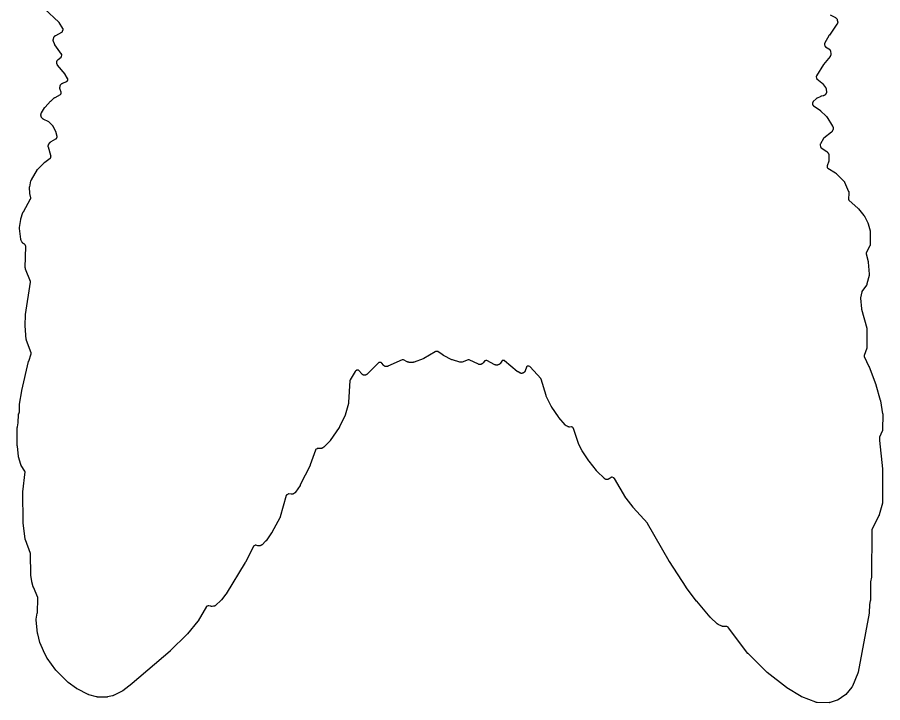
# Model space of a CAD drawing. Header units: millimetres. Extents: x 0 to 194, y 0 to 300.
# Drawn here: x 4.4 to 193.8, y 0 to 150 of the extents above; entities that cross this region are included whole.
import ezdxf

# ---------------------------------------------------------------- set-up
doc = ezdxf.new("R2010")
doc.units = ezdxf.units.MM
doc.layers.add('CUT', color=7, linetype='CONTINUOUS')

msp = doc.modelspace()

# ---------------------------------------------------------------- linework, layer by layer
at = {"layer": 'CUT'}
msp.add_lwpolyline([(182.2392, 150.5066), (183.3896, 149.933), (183.4089, 149.9228), (183.4469, 149.9015), (183.4839, 149.8784), (183.5107, 149.8597), (183.5452, 149.8331), (183.5701, 149.8119), (183.6019, 149.7821), (183.6246, 149.7586), (183.6534, 149.7259), (183.6737, 149.7003), (183.6992, 149.6649), (183.7169, 149.6375), (183.7389, 149.5998), (183.7539, 149.5708), (183.7721, 149.5312), (183.7842, 149.5009), (183.7984, 149.4596), (183.8107, 149.4178), (183.8163, 149.3967), (183.8776, 149.1415), (183.8821, 149.1207), (183.89, 149.0789), (183.896, 149.0367), (183.899, 149.005), (183.901, 148.9624), (183.901, 148.9305), (183.8989, 148.888), (183.8959, 148.8563), (183.8898, 148.8141), (183.8838, 148.7828), (183.8738, 148.7414), (183.8648, 148.7108), (183.8509, 148.6706), (183.8391, 148.6409), (183.8215, 148.6022), (183.8069, 148.5738), (183.7857, 148.5369), (183.7628, 148.501), (183.7509, 148.4834), (182.0757, 146.118), (182.0667, 146.1044), (182.0547, 146.0854), (182.0464, 146.0714), (181.0506, 144.2798), (181.0375, 144.2533), (181.0271, 144.2256), (181.0195, 144.1971), (181.0147, 144.1679), (181.0128, 144.1384), (181.0138, 144.1089), (181.0178, 144.0796), (181.0245, 144.0509), (181.1222, 143.7122), (181.1323, 143.6831), (181.1452, 143.6551), (181.161, 143.6286), (181.1795, 143.6039), (181.2004, 143.5812), (181.2235, 143.5608), (181.2485, 143.5428), (181.9862, 143.0699), (182.0046, 143.0574), (182.0408, 143.0316), (182.0757, 143.004), (182.1008, 142.982), (182.1328, 142.9511), (182.1556, 142.9268), (182.1844, 142.8929), (182.2047, 142.8664), (182.23, 142.8298), (182.2476, 142.8015), (182.2691, 142.7626), (182.2838, 142.7326), (182.3014, 142.6918), (182.3131, 142.6605), (182.3266, 142.6181), (182.3351, 142.5859), (182.3444, 142.5424), (182.3514, 142.4985), (182.3544, 142.4764), (182.4018, 142.0477), (182.4037, 142.0257), (182.4064, 141.9817), (182.4069, 141.9375), (182.4057, 141.9045), (182.4019, 141.8605), (182.3974, 141.8277), (182.3893, 141.7843), (182.3817, 141.7522), (182.3694, 141.7098), (182.3586, 141.6785), (182.3422, 141.6375), (182.3284, 141.6074), (182.3081, 141.5682), (182.2914, 141.5397), (182.2673, 141.5027), (182.2415, 141.4669), (182.2281, 141.4493), (180.8269, 139.6996), (180.8163, 139.6855), (180.8023, 139.6657), (180.7925, 139.651), (179.2465, 137.1714), (179.2318, 137.1449), (179.2198, 137.1171), (179.2107, 137.0881), (179.2046, 137.0584), (179.2015, 137.0283), (179.2014, 136.9979), (179.2045, 136.9678), (179.2105, 136.938), (179.2735, 136.693), (179.283, 136.6628), (179.2956, 136.6337), (179.3113, 136.6061), (179.3297, 136.5804), (179.3508, 136.5567), (179.3742, 136.5354), (180.449, 135.6572), (180.4696, 135.6393), (180.5096, 135.6024), (180.5473, 135.5631), (180.5825, 135.5216), (180.5995, 135.5003), (181.2451, 134.6393), (181.2579, 134.6212), (181.2827, 134.5846), (181.3056, 134.5467), (181.3214, 134.5175), (181.3405, 134.4776), (181.3534, 134.447), (181.3685, 134.4054), (181.3782, 134.3737), (181.3892, 134.3308), (181.3958, 134.2983), (181.4024, 134.2545), (181.4069, 134.2105), (181.4086, 134.1884), (181.4348, 133.692), (181.4354, 133.6707), (181.4356, 133.6284), (181.4339, 133.586), (181.4311, 133.5543), (181.4253, 133.5123), (181.4195, 133.4811), (181.4098, 133.4398), (181.4011, 133.4092), (181.3876, 133.369), (181.3761, 133.3394), (181.3588, 133.3007), (181.3446, 133.2723), (181.3237, 133.2354), (181.3069, 133.2085), (181.2827, 133.1736), (181.2568, 133.14), (181.2435, 133.1235), (181.213, 133.0874), (181.1985, 133.0711), (181.1688, 133.0392), (181.1376, 133.0087), (181.1131, 132.9871), (181.079, 132.9598), (181.0526, 132.9407), (181.016, 132.9168), (180.9878, 132.9003), (180.9492, 132.8801), (180.9195, 132.8664), (180.8791, 132.8501), (180.8482, 132.8393), (180.8064, 132.827), (180.764, 132.8167), (180.7427, 132.812), (180.269, 132.7208), (180.2425, 132.7145), (180.2168, 132.7057), (180.1919, 132.6947), (179.2747, 132.2377), (179.248, 132.2227), (179.2229, 132.205), (179.1998, 132.1848), (178.5376, 131.5438), (178.516, 131.5205), (178.4969, 131.4951), (178.4807, 131.4678), (178.4674, 131.4389), (178.387, 131.2363), (178.3779, 131.2096), (178.3712, 131.1822), (178.3672, 131.1543), (178.3659, 131.1261), (178.3671, 131.098), (178.3711, 131.07), (178.3776, 131.0426), (178.3867, 131.0159), (178.4765, 130.7875), (178.4886, 130.7606), (178.5033, 130.735), (178.5205, 130.711), (178.5399, 130.6888), (178.5614, 130.6686), (178.5848, 130.6506), (180.0499, 129.6356), (180.0656, 129.6242), (180.0965, 129.6008), (180.1264, 129.576), (180.1552, 129.55), (180.1693, 129.5366), (181.3721, 128.3503), (181.3898, 128.3319), (181.424, 128.294), (181.4561, 128.2543), (181.4858, 128.2128), (181.5001, 128.1916), (182.7872, 126.162), (182.7982, 126.1437), (182.8194, 126.1066), (182.8387, 126.0685), (182.8518, 126.0393), (182.8675, 125.9995), (182.8778, 125.9692), (182.8896, 125.9281), (182.897, 125.897), (182.9049, 125.855), (182.9093, 125.8232), (182.9131, 125.7807), (182.9145, 125.7487), (182.9142, 125.706), (182.9126, 125.674), (182.9083, 125.6315), (182.9036, 125.5998), (182.8953, 125.5579), (182.885, 125.5164), (182.8794, 125.4958), (182.8091, 125.2603), (182.8018, 125.2379), (182.786, 125.1936), (182.7679, 125.1501), (182.7526, 125.1183), (182.7301, 125.077), (182.7116, 125.0469), (182.6848, 125.0082), (182.6633, 124.9802), (182.6326, 124.9445), (182.6083, 124.919), (182.5741, 124.8866), (182.5382, 124.8561), (182.5199, 124.8413), (180.8502, 123.5657), (180.8264, 123.5455), (180.8049, 123.5229), (180.7858, 123.4983), (180.7694, 123.4717), (180.1102, 122.2715), (180.0973, 122.2451), (180.0871, 122.2174), (180.0796, 122.189), (180.075, 122.1599), (180.0732, 122.1305), (180.0743, 122.1011), (180.0783, 122.0719), (180.162, 121.625), (180.1688, 121.5963), (180.1785, 121.5685), (180.1908, 121.5416), (180.2057, 121.5162), (180.223, 121.4923), (180.2426, 121.4702), (180.2643, 121.4502), (180.2878, 121.4324), (181.5064, 120.6013), (181.5273, 120.5862), (181.5681, 120.5548), (181.607, 120.5212), (181.6346, 120.4943), (181.6695, 120.4564), (181.7021, 120.4166), (181.7178, 120.3963), (181.8127, 120.2657), (181.8257, 120.2469), (181.8507, 120.2086), (181.8737, 120.169), (181.8895, 120.1386), (181.9083, 120.0969), (181.9209, 120.065), (181.9354, 120.0216), (181.9447, 119.9886), (181.9547, 119.9439), (181.9606, 119.9101), (181.966, 119.8647), (181.9692, 119.8191), (181.9702, 119.7962), (181.9885, 118.7957), (181.9883, 118.7705), (181.9864, 118.7202), (181.9817, 118.67), (181.976, 118.6326), (181.9657, 118.5833), (181.9527, 118.5346), (181.9455, 118.5104), (181.5973, 117.4529), (181.589, 117.4221), (181.5839, 117.3906), (181.5823, 117.3588), (181.584, 117.3269), (181.5978, 117.1987), (181.6027, 117.1685), (181.6105, 117.1391), (181.6213, 117.1105), (181.6349, 117.0833), (181.6513, 117.0575), (181.6701, 117.0335), (181.6913, 117.0116), (181.7146, 116.992), (181.7398, 116.9748), (183.4332, 115.9412), (183.4488, 115.9312), (183.4795, 115.9107), (183.5094, 115.8889), (183.531, 115.8717), (183.559, 115.8475), (183.586, 115.8222), (183.5992, 115.8093), (185.2393, 114.1388), (185.2532, 114.1239), (185.2804, 114.0936), (185.3062, 114.0621), (185.3244, 114.0377), (185.3472, 114.0039), (185.3632, 113.9779), (185.3829, 113.9423), (185.4009, 113.9058), (185.4095, 113.8873), (186.3054, 111.8488), (186.314, 111.828), (186.33, 111.7859), (186.3439, 111.7431), (186.3527, 111.7105), (186.3623, 111.6665), (186.3678, 111.6332), (186.3729, 111.5884), (186.375, 111.5548), (186.3756, 111.5097), (186.374, 111.4647), (186.3726, 111.4422), (186.2667, 110.2232), (186.2656, 110.1926), (186.2676, 110.1621), (186.2728, 110.1319), (186.2809, 110.1024), (186.2921, 110.0738), (186.3061, 110.0466), (186.3228, 110.0209), (186.3421, 109.9971), (186.3637, 109.9754), (188.3598, 108.1595), (188.3834, 108.1364), (188.4401, 108.0766), (188.4619, 108.0518), (189.6368, 106.6162), (189.6518, 106.5968), (189.6808, 106.5572), (189.7075, 106.5161), (189.732, 106.4735), (189.7437, 106.4519), (190.4848, 104.984), (190.4941, 104.9644), (190.5117, 104.9249), (190.5275, 104.8845), (190.5412, 104.8435), (190.5476, 104.8228), (190.9945, 103.2386), (190.9996, 103.2187), (191.0089, 103.1788), (191.0164, 103.1384), (191.0207, 103.1079), (191.0245, 103.0671), (191.0264, 103.0261), (191.0269, 103.0056), (191.0301, 100.3455), (191.0296, 100.3239), (191.0276, 100.2808), (191.0235, 100.2378), (191.0189, 100.2058), (191.0107, 100.1634), (191.003, 100.132), (190.9908, 100.0906), (190.9802, 100.06), (190.9641, 100.02), (190.946, 99.9808), (190.9366, 99.9614), (190.1485, 98.4431), (190.1358, 98.4152), (190.126, 98.3862), (190.1192, 98.3563), (190.1155, 98.3259), (190.1149, 98.2953), (190.1174, 98.2647), (190.1231, 98.2346), (190.5394, 96.5058), (190.543, 96.4895), (190.5496, 96.4568), (190.5549, 96.4239), (190.5591, 96.3909), (190.5609, 96.3743), (190.7927, 93.75), (190.7942, 93.7251), (190.7959, 93.6752), (190.7947, 93.6253), (190.7918, 93.588), (190.7851, 93.5385), (190.7757, 93.4895), (190.7703, 93.4651), (190.3136, 91.6388), (190.3078, 91.618), (190.2954, 91.5766), (190.2809, 91.5359), (190.2686, 91.5059), (190.2503, 91.4668), (190.2352, 91.4381), (190.2132, 91.4009), (190.1895, 91.3648), (190.1772, 91.347), (189.2037, 90.0105), (189.1864, 89.9839), (189.1719, 89.9555), (189.1606, 89.9258), (189.1525, 89.895), (188.8828, 88.599), (188.878, 88.568), (188.8765, 88.5367), (188.8782, 88.5054), (189.1304, 86.1883), (189.1339, 86.1649), (189.1392, 86.1419), (190.286, 81.9329), (190.2909, 81.9134), (190.2997, 81.8742), (190.3068, 81.8347), (190.3107, 81.8048), (190.3142, 81.7648), (190.316, 81.7247), (190.3164, 81.7046), (190.309, 77.8725), (190.3083, 77.848), (190.3055, 77.7991), (190.3001, 77.7504), (190.2941, 77.7142), (190.2834, 77.6664), (190.2701, 77.6193), (190.2628, 77.5959), (189.7148, 75.9899), (189.7068, 75.9622), (189.7015, 75.9339), (189.699, 75.9052), (189.6992, 75.8765), (189.7022, 75.8478), (189.7078, 75.8196), (189.7162, 75.7921), (189.7272, 75.7655), (190.7512, 73.5845), (190.7585, 73.568), (190.7761, 73.5264), (190.7827, 73.5096), (192.233, 69.6409), (192.2391, 69.6237), (192.2533, 69.5805), (192.2587, 69.5631), (193.2283, 66.1615), (193.2343, 66.138), (193.2478, 66.079), (193.2525, 66.0552), (193.7379, 63.2273), (193.7408, 63.2079), (193.7457, 63.169), (193.749, 63.1298), (193.7505, 63.0906), (193.7508, 63.071), (193.7354, 59.731), (193.7346, 59.7072), (193.7319, 59.6598), (193.7267, 59.6126), (193.7209, 59.5775), (193.7107, 59.5312), (193.7013, 59.4969), (193.6863, 59.4518), (193.6689, 59.4076), (193.6597, 59.3858), (193.0859, 58.1248), (193.0752, 58.098), (193.0672, 58.0702), (193.0618, 58.0419), (193.0592, 58.0131), (193.0349, 57.4305), (193.0348, 57.4074), (193.0365, 57.3844), (193.7388, 51.1339), (193.7409, 51.1086), (193.7444, 51.0452), (193.7451, 51.0198), (193.7371, 43.8672), (193.7366, 43.8468), (193.7347, 43.8062), (193.731, 43.7657), (193.7269, 43.7355), (193.7195, 43.6955), (193.7104, 43.6559), (193.7053, 43.6362), (192.9962, 41.0979), (192.9902, 41.0783), (192.9774, 41.0393), (192.9628, 41.001), (192.9465, 40.9634), (192.9379, 40.9448), (191.3896, 37.7781), (191.3788, 37.7534), (191.3703, 37.7279), (191.3642, 37.7017), (191.3604, 37.675), (191.3591, 37.6481), (191.3001, 27.5657), (191.2996, 27.546), (191.2976, 27.5065), (191.2939, 27.4672), (191.2885, 27.4281), (191.2854, 27.4086), (191.0976, 26.3852), (191.0941, 26.3595), (191.0927, 26.3336), (191.0599, 22.4675), (191.059, 22.4421), (191.0557, 22.3915), (191.0496, 22.3411), (191.0406, 22.2912), (191.0354, 22.2664), (190.846, 21.4724), (190.8402, 21.4407), (190.8378, 21.4086), (190.8047, 19.7139), (190.804, 19.6952), (190.8017, 19.6578), (190.7979, 19.6206), (190.7925, 19.5836), (190.7894, 19.5651), (188.3539, 6.6204), (188.349, 6.5976), (188.3381, 6.5523), (188.3248, 6.5077), (188.3092, 6.4638), (188.3008, 6.442), (187.1198, 3.5947), (187.1108, 3.5744), (187.0917, 3.5343), (187.0707, 3.4951), (187.0536, 3.4665), (187.0288, 3.4296), (187.0022, 3.394), (186.9885, 3.3765), (185.6618, 1.7683), (185.6479, 1.7522), (185.6195, 1.7209), (185.5896, 1.6909), (185.5661, 1.6695), (185.5335, 1.6424), (185.4997, 1.6169), (185.4825, 1.6046), (184.0164, 0.605), (183.9986, 0.5934), (183.9624, 0.5712), (183.9252, 0.5507), (183.8967, 0.5367), (183.8578, 0.5198), (183.8181, 0.5047), (183.7981, 0.4977), (182.2927, 0.0067), (182.269, -0.0003), (182.2215, -0.013), (182.1733, -0.023), (182.1368, -0.0286), (182.0878, -0.0333), (182.0387, -0.0353), (182.014, -0.0357), (179.4255, -0.0014), (179.4058, -0.0007), (179.3664, 0.0016), (179.3271, 0.0055), (179.2978, 0.0098), (179.2591, 0.0172), (179.2303, 0.0241), (179.1923, 0.0348), (179.1548, 0.0473), (179.1362, 0.0539), (176.0573, 1.2282), (176.0376, 1.2362), (175.9987, 1.2532), (175.9606, 1.272), (175.9234, 1.2926), (175.9051, 1.3034), (172.7579, 3.2471), (172.7382, 3.26), (172.6898, 3.2936), (172.6708, 3.3075), (168.4714, 6.5532), (168.4491, 6.5716), (168.3947, 6.6195), (168.3736, 6.6394), (164.3673, 10.6571), (164.3466, 10.6793), (164.2969, 10.7364), (164.2777, 10.7599), (160.0108, 16.3824), (159.9909, 16.406), (159.9686, 16.4274), (159.9443, 16.4464), (159.9182, 16.4628), (159.6156, 16.6321), (159.5869, 16.6461), (159.5569, 16.6571), (159.5259, 16.6648), (159.4943, 16.6692), (159.4623, 16.6701), (158.9007, 16.6574), (158.8793, 16.6574), (158.8366, 16.6585), (158.7939, 16.6616), (158.7621, 16.6654), (158.7199, 16.6725), (158.6886, 16.6794), (158.6473, 16.6905), (158.6168, 16.7003), (158.5767, 16.7153), (158.5374, 16.7321), (158.518, 16.741), (157.7626, 17.1086), (157.7426, 17.119), (157.7032, 17.1406), (157.665, 17.1642), (157.6372, 17.1833), (157.6015, 17.2106), (157.5672, 17.2397), (157.5505, 17.2546), (156.1014, 18.612), (156.0834, 18.6299), (156.0395, 18.6759), (156.0225, 18.6948), (153.0785, 22.155), (153.0697, 22.1657), (153.048, 22.1928), (153.0395, 22.2038), (150.7815, 25.2161), (150.773, 25.2278), (150.7523, 25.2573), (150.7442, 25.2693), (147.0852, 30.8648), (147.0783, 30.8757), (147.0613, 30.9034), (147.0547, 30.9145), (142.3057, 39.1804), (142.2886, 39.2069), (142.2688, 39.2314), (139.1715, 42.6816), (139.1596, 42.6954), (139.1306, 42.7304), (139.1193, 42.7447), (137.6255, 44.707), (137.6105, 44.7279), (137.5746, 44.7811), (137.5609, 44.8028), (135.0353, 49.0502), (135.0202, 49.0732), (135.0029, 49.0948), (134.9838, 49.1146), (134.963, 49.1326), (134.9405, 49.1487), (134.9167, 49.1626), (134.8918, 49.1742), (134.5927, 49.2975), (134.5643, 49.3076), (134.5351, 49.3147), (134.5053, 49.3189), (134.4752, 49.3201), (134.4451, 49.3183), (134.4154, 49.3135), (134.3863, 49.3057), (134.3582, 49.295), (134.3312, 49.2816), (134.3058, 49.2655), (133.8721, 48.9604), (133.8536, 48.948), (133.816, 48.9243), (133.7773, 48.9024), (133.7475, 48.8875), (133.7069, 48.8696), (133.6758, 48.8576), (133.6335, 48.8438), (133.6014, 48.835), (133.558, 48.8254), (133.5252, 48.8198), (133.481, 48.8146), (133.4478, 48.8122), (133.4034, 48.8114), (133.3701, 48.8123), (133.3258, 48.8158), (133.2927, 48.8201), (133.249, 48.8279), (133.2165, 48.8354), (133.1738, 48.8476), (133.1422, 48.8582), (133.1009, 48.8745), (133.0705, 48.8883), (133.031, 48.9086), (133.0021, 48.9252), (132.9648, 48.9493), (132.9377, 48.9687), (132.9029, 48.9964), (132.8696, 49.0257), (132.8532, 49.0408), (131.1975, 50.6487), (131.1747, 50.6725), (131.12, 50.734), (131.099, 50.7594), (129.4958, 52.8528), (129.4873, 52.8643), (129.4664, 52.8934), (129.4583, 52.9052), (127.9941, 55.0922), (127.9792, 55.1159), (127.944, 55.1763), (127.9307, 55.2009), (127.253, 56.5499), (127.2392, 56.58), (127.2077, 56.6564), (127.1962, 56.6874), (126.107, 59.9915), (126.0969, 60.018), (126.0843, 60.0433), (126.0694, 60.0674), (126.0523, 60.09), (126.0331, 60.1109), (126.012, 60.1298), (125.8577, 60.256), (125.8328, 60.2743), (125.8062, 60.29), (125.778, 60.3028), (125.7487, 60.3127), (125.7186, 60.3195), (125.6879, 60.3231), (125.657, 60.3236), (125.248, 60.3089), (125.2245, 60.3086), (125.1776, 60.3094), (125.1308, 60.3126), (125.0959, 60.3168), (125.0497, 60.3249), (125.0154, 60.3327), (124.9703, 60.3456), (124.9371, 60.3569), (124.8935, 60.3744), (124.8509, 60.3941), (124.8299, 60.4045), (124.5438, 60.5555), (124.5251, 60.566), (124.4882, 60.5877), (124.4524, 60.6113), (124.4264, 60.6301), (124.393, 60.657), (124.369, 60.6782), (124.3382, 60.7081), (124.309, 60.7394), (124.2947, 60.7554), (122.8845, 62.4161), (122.8686, 62.4359), (122.8304, 62.4865), (122.8156, 62.5072), (121.3798, 64.6463), (121.3647, 64.6704), (121.3289, 64.7317), (121.3154, 64.7567), (120.1482, 67.0844), (120.1401, 67.1014), (120.1247, 67.1356), (120.1107, 67.1705), (120.0982, 67.206), (120.0923, 67.2238), (118.9969, 70.7951), (118.9857, 70.8255), (118.9713, 70.8546), (118.9539, 70.8819), (118.9336, 70.9072), (116.6297, 73.48), (116.6108, 73.4993), (116.5902, 73.5169), (116.5681, 73.5325), (116.5447, 73.546), (116.5202, 73.5574), (116.3157, 73.6414), (116.2875, 73.6514), (116.2585, 73.6585), (116.2289, 73.6627), (116.199, 73.6639), (116.1692, 73.6622), (116.1397, 73.6575), (116.1108, 73.6498), (115.9879, 73.6108), (115.9588, 73.5998), (115.9311, 73.586), (115.9049, 73.5693), (115.8806, 73.5501), (115.8584, 73.5284), (115.8386, 73.5046), (115.8213, 73.4788), (115.8068, 73.4514), (115.7952, 73.4226), (115.5205, 72.6255), (115.5125, 72.6042), (115.4955, 72.5619), (115.4764, 72.5206), (115.4605, 72.4904), (115.4373, 72.4512), (115.4185, 72.4228), (115.3915, 72.3862), (115.3699, 72.3598), (115.3393, 72.3261), (115.307, 72.2939), (115.2905, 72.2783), (115.2701, 72.2599), (115.2527, 72.2451), (115.2172, 72.2162), (115.1802, 72.1892), (115.1516, 72.1704), (115.112, 72.1473), (115.0816, 72.1316), (115.0399, 72.1126), (115.0081, 72.1), (114.9647, 72.0853), (114.9317, 72.076), (114.8871, 72.0659), (114.8533, 72.06), (114.8079, 72.0544), (114.7737, 72.052), (114.7279, 72.0511), (114.6936, 72.0521), (114.648, 72.0558), (114.614, 72.0604), (114.569, 72.0687), (114.5357, 72.0767), (114.4917, 72.0895), (114.4594, 72.1008), (114.417, 72.1181), (114.3755, 72.1375), (114.3551, 72.1477), (113.952, 72.3621), (113.9313, 72.3737), (113.8907, 72.3981), (113.8515, 72.4247), (113.8137, 72.4532), (113.7951, 72.468), (110.99, 74.828), (110.9667, 74.8458), (110.9417, 74.8612), (110.9154, 74.8741), (110.8879, 74.8843), (110.8595, 74.8918), (110.8305, 74.8966), (110.8013, 74.8984), (110.7719, 74.8974), (110.7428, 74.8935), (110.5821, 74.8641), (110.5544, 74.8576), (110.5274, 74.8486), (110.5014, 74.837), (110.4766, 74.823), (110.4532, 74.8068), (110.4315, 74.7883), (110.4117, 74.768), (110.3938, 74.7458), (110.3781, 74.722), (110.1362, 74.314), (110.1236, 74.294), (110.0975, 74.2547), (110.0693, 74.2169), (110.0467, 74.1897), (110.0147, 74.155), (109.9894, 74.1303), (109.954, 74.0992), (109.9263, 74.0773), (109.8877, 74.05), (109.8579, 74.0311), (109.8167, 74.0081), (109.7744, 73.9872), (109.753, 73.9773), (109.5947, 73.9092), (109.5741, 73.901), (109.5327, 73.8856), (109.4905, 73.8722), (109.4585, 73.8637), (109.4152, 73.8545), (109.3825, 73.8492), (109.3385, 73.8443), (109.3054, 73.8423), (109.2612, 73.8417), (109.228, 73.843), (109.1839, 73.8468), (109.1511, 73.8512), (109.1076, 73.8593), (109.0754, 73.867), (109.0329, 73.8793), (109.0015, 73.8901), (108.9605, 73.9066), (108.9203, 73.9251), (108.9004, 73.9348), (107.152, 74.8439), (107.1245, 74.8565), (107.0959, 74.8662), (107.0665, 74.873), (107.0365, 74.8768), (107.0063, 74.8776), (106.9762, 74.8754), (106.9464, 74.8701), (106.7745, 74.8306), (106.7462, 74.8227), (106.7189, 74.8119), (106.6927, 74.7986), (106.6679, 74.7828), (106.6448, 74.7646), (106.6236, 74.7443), (106.6045, 74.7219), (106.2962, 74.3239), (106.2813, 74.3056), (106.2505, 74.2699), (106.2179, 74.2359), (106.1922, 74.2117), (106.1562, 74.1813), (106.1281, 74.1599), (106.0891, 74.1334), (106.0589, 74.1151), (106.0174, 74.0928), (105.9748, 74.0728), (105.9532, 74.0633), (105.9302, 74.0539), (105.9085, 74.0456), (105.8647, 74.0303), (105.8202, 74.0173), (105.7863, 74.0093), (105.7407, 74.0009), (105.7063, 73.9964), (105.66, 73.9928), (105.6253, 73.9919), (105.5789, 73.993), (105.5442, 73.9957), (105.4982, 74.0016), (105.464, 74.0078), (105.4189, 74.0184), (105.3855, 74.0281), (105.3417, 74.0434), (105.2987, 74.0608), (105.2775, 74.0701), (103.2623, 75.0128), (103.2343, 75.0242), (103.2053, 75.0327), (103.1757, 75.0383), (103.1456, 75.0409), (103.1154, 75.0404), (103.0854, 75.0369), (103.0559, 75.0304), (103.0272, 75.021), (101.7547, 74.5301), (101.7349, 74.523), (101.695, 74.5098), (101.6546, 74.4984), (101.6239, 74.4912), (101.5825, 74.4837), (101.5513, 74.4794), (101.5094, 74.4758), (101.478, 74.4745), (101.4359, 74.4747), (101.4045, 74.4764), (101.3626, 74.4805), (101.3315, 74.4851), (101.2902, 74.4932), (101.2494, 74.5031), (101.229, 74.5086), (99.5904, 74.9909), (99.5711, 74.9971), (99.5329, 75.0102), (99.4953, 75.0251), (99.4584, 75.0416), (99.4402, 75.0503), (97.6723, 75.9394), (97.6569, 75.9476), (97.6262, 75.9645), (97.5962, 75.9826), (97.567, 76.0019), (97.5525, 76.0118), (96.4444, 76.8059), (96.4196, 76.8219), (96.3935, 76.8353), (96.3661, 76.8461), (96.3378, 76.8542), (96.3089, 76.8595), (96.2796, 76.8619), (96.2502, 76.8614), (96.2209, 76.8581), (95.9191, 76.8085), (95.892, 76.8027), (95.8655, 76.7945), (95.84, 76.7838), (95.8155, 76.7709), (93.3199, 75.3004), (93.3025, 75.2907), (93.2673, 75.272), (93.2313, 75.2549), (93.1947, 75.2394), (93.1761, 75.2321), (91.2488, 74.5168), (91.2297, 74.5102), (91.1912, 74.4979), (91.1523, 74.4873), (91.1227, 74.4807), (91.0829, 74.4736), (91.0529, 74.4697), (91.0126, 74.4662), (90.9723, 74.4645), (90.9521, 74.4642), (90.0987, 74.4676), (90.0774, 74.4682), (90.0349, 74.4704), (89.9925, 74.4746), (89.9609, 74.4792), (89.9191, 74.4874), (89.8881, 74.495), (89.8472, 74.5072), (89.8171, 74.5177), (89.7776, 74.5336), (89.7389, 74.5514), (89.7197, 74.5607), (88.8864, 74.9921), (88.8594, 75.0044), (88.8312, 75.014), (88.8023, 75.0208), (88.7728, 75.0247), (88.743, 75.0256), (88.7134, 75.0236), (88.684, 75.0186), (88.6553, 75.0108), (88.6276, 75.0002), (85.4542, 73.6018), (85.4345, 73.5937), (85.3946, 73.5783), (85.3541, 73.5649), (85.3232, 73.5562), (85.2816, 73.5467), (85.2501, 73.5411), (85.2077, 73.5355), (85.1758, 73.5329), (85.1331, 73.5314), (85.1011, 73.5318), (85.0584, 73.5343), (85.0266, 73.5378), (84.9843, 73.5444), (84.953, 73.5508), (84.9116, 73.5614), (84.881, 73.5708), (84.8408, 73.5852), (84.8112, 73.5975), (84.7725, 73.6157), (84.7442, 73.6307), (84.7075, 73.6525), (84.6807, 73.6701), (84.6462, 73.6953), (84.6213, 73.7154), (84.5893, 73.7437), (84.5664, 73.766), (84.5372, 73.7973), (84.5096, 73.8299), (84.4962, 73.8465), (84.1526, 74.2932), (84.1331, 74.3161), (84.1114, 74.3369), (84.0878, 74.3554), (84.0624, 74.3715), (84.0355, 74.385), (84.0075, 74.3957), (83.9785, 74.4035), (83.9488, 74.4084), (83.6795, 74.4392), (83.6496, 74.4411), (83.6198, 74.44), (83.5902, 74.436), (83.5611, 74.429), (83.5329, 74.4192), (83.5058, 74.4066), (83.4801, 74.3914), (83.456, 74.3738), (83.4338, 74.3538), (80.9531, 71.885), (80.9374, 71.8702), (80.9054, 71.8412), (80.872, 71.8138), (80.846, 71.7945), (80.8101, 71.7705), (80.7824, 71.7537), (80.7444, 71.7332), (80.7152, 71.7192), (80.6754, 71.7025), (80.645, 71.6913), (80.6038, 71.6785), (80.5725, 71.6703), (80.5302, 71.6614), (80.4982, 71.6563), (80.4553, 71.6516), (80.423, 71.6495), (80.3798, 71.6489), (80.3475, 71.65), (80.3044, 71.6535), (80.2723, 71.6577), (80.2298, 71.6653), (80.1983, 71.6725), (80.1567, 71.6842), (80.126, 71.6944), (80.0857, 71.7101), (80.0561, 71.7232), (80.0175, 71.7426), (79.9893, 71.7585), (79.9528, 71.7815), (79.9262, 71.8), (79.892, 71.8264), (79.8674, 71.8474), (79.8359, 71.877), (79.8059, 71.908), (79.7912, 71.9239), (79.1429, 72.6617), (79.1213, 72.6838), (79.0976, 72.7037), (79.0719, 72.7209), (79.0446, 72.7354), (79.0159, 72.7471), (78.9862, 72.7557), (78.9558, 72.7612), (78.925, 72.7636), (78.7714, 72.7674), (78.7427, 72.7667), (78.7142, 72.7633), (78.6861, 72.7572), (78.6588, 72.7485), (78.6324, 72.7371), (78.6072, 72.7233), (78.5835, 72.7072), (78.3836, 72.5567), (78.3611, 72.5379), (78.3405, 72.5171), (78.322, 72.4943), (78.3058, 72.4698), (77.219, 70.6334), (77.2059, 70.6086), (77.1951, 70.5825), (77.1867, 70.5556), (77.181, 70.5281), (77.1779, 70.5001), (76.864, 65.664), (76.8619, 65.6416), (76.8568, 65.5968), (76.8493, 65.5523), (76.8397, 65.5082), (76.8343, 65.4863), (76.1334, 62.9078), (76.1272, 62.8869), (76.1137, 62.8455), (76.0983, 62.8048), (76.0809, 62.7649), (76.0717, 62.7451), (74.8799, 60.3342), (74.8654, 60.3074), (74.8271, 60.2415), (74.8108, 60.2156), (72.8798, 57.3617), (72.869, 57.3463), (72.8466, 57.3161), (72.8231, 57.2869), (72.7983, 57.2586), (72.7856, 57.2448), (71.6238, 56.0271), (71.6066, 56.0101), (71.5713, 55.9769), (71.5343, 55.9456), (71.4957, 55.9165), (71.476, 55.9024), (71.2449, 55.7465), (71.2259, 55.7343), (71.1872, 55.7109), (71.1473, 55.6895), (71.1167, 55.675), (71.0749, 55.6577), (71.043, 55.6464), (70.9997, 55.6334), (70.9668, 55.6253), (70.9223, 55.6167), (70.8888, 55.6119), (70.8437, 55.6078), (70.7986, 55.606), (70.776, 55.6056), (70.1328, 55.6121), (70.1051, 55.6111), (70.0776, 55.6075), (70.0506, 55.6015), (70.0242, 55.5929), (69.9988, 55.582), (69.9744, 55.5687), (69.7574, 55.4373), (69.7327, 55.4207), (69.7099, 55.4017), (69.689, 55.3806), (69.6704, 55.3575), (69.6541, 55.3326), (69.6403, 55.3063), (69.6292, 55.2787), (68.5033, 52.0241), (68.4928, 51.9966), (68.4642, 51.9288), (68.4519, 51.902), (66.3134, 47.6289), (66.301, 47.6058), (66.2683, 47.549), (66.2545, 47.5267), (65.2997, 46.0714), (65.2858, 46.0513), (65.2569, 46.0121), (65.2259, 45.9744), (65.2011, 45.9475), (65.1662, 45.9134), (65.1387, 45.8894), (65.1003, 45.8593), (65.0604, 45.8313), (65.04, 45.8179), (64.8525, 45.7013), (64.8329, 45.6899), (64.7933, 45.6679), (64.7526, 45.648), (64.7215, 45.6346), (64.679, 45.6189), (64.6466, 45.6087), (64.6028, 45.5973), (64.5695, 45.5905), (64.5248, 45.5836), (64.491, 45.5801), (64.4458, 45.5777), (64.4118, 45.5776), (64.3666, 45.5798), (64.3215, 45.5843), (64.299, 45.5871), (63.8297, 45.6575), (63.8015, 45.6604), (63.773, 45.6606), (63.7447, 45.6581), (63.7168, 45.6529), (63.6895, 45.6451), (63.663, 45.6348), (63.6376, 45.622), (63.398, 45.4866), (63.3732, 45.471), (63.3502, 45.4531), (63.3289, 45.433), (63.3098, 45.4109), (63.2928, 45.3871), (63.2783, 45.3617), (63.2663, 45.335), (63.2569, 45.3073), (61.9275, 40.6234), (61.9201, 40.5998), (61.904, 40.5531), (61.8854, 40.5073), (61.8642, 40.4626), (61.8531, 40.4405), (60.1179, 37.2376), (60.1033, 37.2126), (60.0648, 37.1513), (60.0486, 37.1273), (58.8228, 35.4293), (58.8113, 35.414), (58.7876, 35.384), (58.7626, 35.355), (58.7365, 35.3271), (58.7231, 35.3134), (57.9514, 34.5569), (57.9334, 34.5402), (57.8966, 34.5078), (57.858, 34.4775), (57.8278, 34.4563), (57.7862, 34.4304), (57.7539, 34.4127), (57.7096, 34.3914), (57.6643, 34.3726), (57.6414, 34.3638), (57.5015, 34.3145), (57.4794, 34.3074), (57.435, 34.2943), (57.39, 34.2835), (57.3559, 34.2771), (57.31, 34.271), (57.2754, 34.2682), (57.2291, 34.2668), (57.1944, 34.2676), (57.1482, 34.271), (57.1138, 34.2753), (57.0682, 34.2835), (57.0231, 34.2939), (57.0006, 34.2997), (56.5844, 34.4192), (56.5558, 34.4259), (56.5268, 34.4298), (56.4975, 34.4308), (56.4683, 34.429), (56.4393, 34.4243), (56.411, 34.4168), (56.3835, 34.4066), (56.3572, 34.3938), (56.1636, 34.2874), (56.138, 34.2716), (56.1141, 34.2534), (56.0922, 34.2328), (56.0724, 34.2102), (56.055, 34.1856), (56.0401, 34.1595), (54.3004, 30.7077), (54.2921, 30.6919), (54.2705, 30.6529), (54.2615, 30.6375), (50.1232, 23.829), (50.1087, 23.8067), (50.0709, 23.752), (50.0551, 23.7306), (49.0487, 22.4454), (49.0374, 22.4314), (49.0141, 22.404), (48.9897, 22.3776), (48.9643, 22.3521), (48.9514, 22.3396), (47.8069, 21.2809), (47.7911, 21.2669), (47.7588, 21.2397), (47.7253, 21.2141), (47.6993, 21.1961), (47.6635, 21.1737), (47.6359, 21.1582), (47.5982, 21.1393), (47.5693, 21.1265), (47.53, 21.1111), (47.5, 21.1011), (47.4594, 21.0895), (47.4286, 21.0823), (47.3871, 21.0746), (47.3453, 21.0689), (47.3243, 21.0665), (47.059, 21.0426), (47.0386, 21.0413), (46.9978, 21.0395), (46.957, 21.0395), (46.9265, 21.0409), (46.8858, 21.0447), (46.8555, 21.0489), (46.8154, 21.0563), (46.7756, 21.0655), (46.7558, 21.0706), (46.3169, 21.1937), (46.2889, 21.2001), (46.2605, 21.2039), (46.2318, 21.2048), (46.2032, 21.2031), (46.1749, 21.1986), (46.1471, 21.1915), (46.1202, 21.1817), (45.9531, 21.1119), (45.9244, 21.0981), (45.8974, 21.0813), (45.8723, 21.0618), (45.8494, 21.0397), (45.8289, 21.0154), (45.8112, 20.989), (43.9747, 17.9167), (43.9569, 17.8892), (43.91, 17.8223), (43.8903, 17.7962), (41.6214, 15.0144), (41.6056, 14.9961), (41.565, 14.9514), (41.5482, 14.9339), (37.8712, 11.3032), (37.8595, 11.2921), (37.83, 11.2649), (37.8179, 11.2542), (29.4912, 4.1313), (29.4815, 4.1233), (29.457, 4.1035), (29.4471, 4.0957), (27.4511, 2.5735), (27.4344, 2.5613), (27.4003, 2.5377), (27.3652, 2.5157), (27.3291, 2.4954), (27.3108, 2.4856), (25.4526, 1.548), (25.4283, 1.5367), (25.3792, 1.5154), (25.3288, 1.4972), (25.2775, 1.4819), (25.2516, 1.4751), (24.1483, 1.2178), (24.1221, 1.2125), (24.0695, 1.2035), (24.0164, 1.1976), (23.9631, 1.1949), (23.9363, 1.1944), (21.9145, 1.2116), (21.8946, 1.2122), (21.8549, 1.2143), (21.8153, 1.2181), (21.7858, 1.2223), (21.7468, 1.2297), (21.7081, 1.2387), (21.6888, 1.2436), (20.0524, 1.7031), (20.0319, 1.7093), (19.9914, 1.7228), (19.9515, 1.7382), (19.9124, 1.7555), (19.8931, 1.7646), (17.4744, 2.9743), (17.4572, 2.9835), (17.423, 3.0024), (17.3897, 3.0229), (17.3573, 3.0448), (17.3414, 3.056), (15.5564, 4.3783), (15.5313, 4.3983), (15.4705, 4.4504), (15.4469, 4.4721), (12.8903, 7.0018), (12.8772, 7.0153), (12.8516, 7.0427), (12.8272, 7.0713), (12.8041, 7.1008), (12.7928, 7.1158), (10.9138, 9.7269), (10.9041, 9.7409), (10.8852, 9.7694), (10.8674, 9.7986), (10.8507, 9.8284), (10.8427, 9.8435), (10.1276, 11.2449), (10.1208, 11.2589), (10.1043, 11.2942), (10.0979, 11.3085), (9.3744, 13.0082), (9.3678, 13.0246), (9.3552, 13.0576), (9.344, 13.0911), (9.334, 13.1251), (9.3294, 13.1421), (8.8583, 15.0244), (8.8515, 15.0561), (8.8376, 15.1358), (8.8332, 15.1679), (8.5421, 18.0356), (8.5405, 18.0559), (8.5382, 18.0965), (8.5378, 18.1371), (8.5388, 18.1676), (8.5421, 18.2081), (8.5471, 18.2485), (8.5501, 18.2686), (8.7714, 19.5564), (8.7741, 19.576), (8.7769, 19.6029), (8.7783, 19.6226), (8.9032, 22.864), (8.9031, 22.8907), (8.9005, 22.9174), (8.8956, 22.9436), (8.8884, 22.9694), (8.8789, 22.9944), (7.9186, 25.2208), (7.9119, 25.2373), (7.8991, 25.2705), (7.8876, 25.3041), (7.8775, 25.3382), (7.8728, 25.3553), (7.6043, 26.4106), (7.6002, 26.4282), (7.5908, 26.4724), (7.5874, 26.4902), (7.3535, 27.8624), (7.3509, 27.88), (7.3463, 27.9153), (7.3431, 27.9509), (7.3413, 27.9865), (7.3408, 28.0043), (7.2945, 32.5033), (7.2922, 32.5374), (7.2861, 32.5711), (7.2761, 32.6038), (6.1748, 35.596), (6.1667, 35.6201), (6.1519, 35.6687), (6.1398, 35.7181), (6.1306, 35.7681), (6.1266, 35.7932), (5.6762, 39.3357), (5.6736, 39.3628), (5.6691, 39.4306), (5.6681, 39.4578), (5.6317, 46.0179), (5.6323, 46.0421), (5.6352, 46.1025), (5.637, 46.1266), (6.082, 50.4752), (6.0836, 50.5037), (6.0824, 50.5321), (6.0786, 50.5604), (6.0721, 50.5881), (6.063, 50.6151), (6.0513, 50.6411), (6.0373, 50.6659), (5.2671, 51.8864), (5.2562, 51.9046), (5.2352, 51.9415), (5.2161, 51.9794), (5.2031, 52.0084), (5.1876, 52.0479), (5.1739, 52.0881), (5.1676, 52.1083), (4.6824, 53.7965), (4.6776, 53.8144), (4.6688, 53.8504), (4.6616, 53.8867), (4.6558, 53.9233), (4.6533, 53.9416), (4.4062, 56.0776), (4.4039, 56.1031), (4.4002, 56.167), (4.3994, 56.1926), (4.3944, 60.1565), (4.395, 60.1809), (4.3976, 60.2296), (4.4028, 60.2782), (4.4107, 60.3263), (4.4153, 60.3503), (4.6115, 61.2454), (4.6163, 61.2744), (4.6184, 61.3038), (4.6504, 62.9436), (4.6514, 62.967), (4.6548, 63.0138), (4.6606, 63.0603), (4.6667, 63.0949), (4.6773, 63.1406), (4.6903, 63.1856), (4.6974, 63.208), (4.8446, 63.6344), (4.8532, 63.6641), (4.8586, 63.6946), (4.8609, 63.7255), (4.8947, 65.2057), (4.8965, 65.2374), (4.9039, 65.3162), (4.9079, 65.3476), (5.3877, 68.2529), (5.3902, 68.2668), (5.3971, 68.3014), (5.4, 68.3152), (6.8644, 74.6721), (6.8693, 74.6917), (6.8829, 74.7403), (6.8887, 74.7596), (7.4046, 76.3371), (7.4122, 76.3646), (7.4171, 76.3928), (7.4194, 76.4213), (7.4189, 76.4499), (7.4156, 76.4783), (7.4097, 76.5063), (7.4012, 76.5336), (6.4162, 79.2206), (6.41, 79.2389), (6.3982, 79.2758), (6.3881, 79.3132), (6.3817, 79.3416), (6.3748, 79.3797), (6.3695, 79.4181), (6.3673, 79.4373), (6.0836, 82.4847), (6.0818, 82.5134), (6.0797, 82.5852), (6.0798, 82.614), (6.1569, 84.8091), (6.1587, 84.8371), (6.1656, 84.9069), (6.1692, 84.9348), (7.3074, 91.9917), (7.3105, 92.0187), (7.3111, 92.0458), (7.3093, 92.0729), (7.3051, 92.0996), (7.2985, 92.1259), (7.2895, 92.1515), (6.2109, 94.8305), (6.203, 94.8516), (6.1883, 94.8942), (6.1757, 94.9376), (6.168, 94.9705), (6.1598, 95.0148), (6.1553, 95.0483), (6.1517, 95.0933), (6.1502, 95.1384), (6.1501, 95.161), (6.2375, 99.866), (6.2364, 99.8974), (6.2321, 99.9285), (6.2245, 99.959), (6.2138, 99.9885), (6.2001, 100.0168), (6.0917, 100.2128), (6.076, 100.2381), (6.0579, 100.2617), (6.0375, 100.2834), (6.0151, 100.303), (5.9909, 100.3202), (5.6922, 100.5114), (5.6723, 100.5249), (5.6332, 100.553), (5.5956, 100.5832), (5.5687, 100.6072), (5.5346, 100.6412), (5.5104, 100.668), (5.4802, 100.7054), (5.459, 100.7347), (5.4329, 100.7751), (5.409, 100.8169), (5.3976, 100.8381), (5.2534, 101.1249), (5.245, 101.1424), (5.2291, 101.1779), (5.2146, 101.2141), (5.205, 101.2416), (5.1938, 101.2788), (5.1866, 101.3071), (5.1786, 101.3452), (5.1723, 101.3836), (5.1695, 101.4028), (4.8881, 103.7385), (4.8861, 103.7582), (4.8831, 103.7976), (4.8819, 103.837), (4.8822, 103.8666), (4.8844, 103.906), (4.8883, 103.9453), (4.8907, 103.9649), (5.1474, 105.7425), (5.1506, 105.7621), (5.158, 105.8011), (5.1672, 105.8397), (5.178, 105.8779), (5.1838, 105.8969), (5.6395, 107.2722), (5.6471, 107.2934), (5.6634, 107.3354), (5.6818, 107.3766), (5.7022, 107.4167), (5.7129, 107.4365), (7.3168, 110.2352), (7.3296, 110.2602), (7.3401, 110.2863), (7.348, 110.3133), (7.3534, 110.3408), (7.3561, 110.3688), (7.3563, 110.3969), (7.3538, 110.4249), (7.3487, 110.4525), (7.1242, 111.4146), (7.1195, 111.4379), (7.1111, 111.4845), (7.1053, 111.5316), (7.1019, 111.5788), (7.1009, 111.6025), (7.0808, 112.6975), (7.0811, 112.7245), (7.0834, 112.7785), (7.0889, 112.8322), (7.0976, 112.8855), (7.1027, 112.912), (7.3858, 114.1663), (7.3915, 114.1888), (7.404, 114.2335), (7.4188, 114.2775), (7.4316, 114.3098), (7.4509, 114.352), (7.4724, 114.3932), (7.4836, 114.4135), (8.8014, 116.6542), (8.8115, 116.6706), (8.8323, 116.7029), (8.8546, 116.7342), (8.8722, 116.757), (8.8971, 116.7863), (8.9231, 116.8146), (8.9365, 116.8284), (10.3397, 118.2244), (10.3525, 118.2366), (10.3786, 118.2606), (10.4056, 118.2835), (10.4335, 118.3054), (10.4477, 118.316), (11.6078, 119.1535), (11.6312, 119.1722), (11.6526, 119.1932), (11.6719, 119.2162), (11.6887, 119.2411), (11.7029, 119.2674), (11.7145, 119.2951), (11.7232, 119.3238), (11.7291, 119.3532), (11.7655, 119.6014), (11.7684, 119.6341), (11.7678, 119.6669), (11.7636, 119.6995), (11.7559, 119.7314), (11.205, 121.5632), (11.1992, 121.5841), (11.1888, 121.626), (11.1804, 121.6684), (11.1756, 121.7005), (11.1713, 121.7435), (11.1696, 121.7759), (11.1695, 121.8191), (11.1709, 121.8515), (11.1749, 121.8945), (11.1794, 121.9266), (11.1875, 121.9691), (11.1951, 122.0006), (11.2073, 122.0421), (11.2179, 122.0727), (11.234, 122.1129), (11.2474, 122.1423), (11.2673, 122.1808), (11.289, 122.2182), (11.3003, 122.2366), (11.4888, 122.5286), (11.5014, 122.5471), (11.5274, 122.5833), (11.5553, 122.6183), (11.5774, 122.6434), (11.6086, 122.6755), (11.6331, 122.6983), (11.6673, 122.727), (11.694, 122.7473), (11.7309, 122.7725), (11.769, 122.7959), (11.7883, 122.8071), (12.8582, 123.3923), (12.8841, 123.4083), (12.9083, 123.4268), (12.9305, 123.4476), (12.9505, 123.4706), (12.968, 123.4955), (13.0749, 123.6651), (13.0893, 123.6907), (13.1011, 123.7175), (13.1103, 123.7453), (13.1167, 123.7739), (13.1203, 123.803), (13.121, 123.8323), (13.1189, 123.8615), (13.1139, 123.8904), (12.9295, 124.7179), (12.9232, 124.7419), (12.9148, 124.7652), (12.9046, 124.7878), (12.2116, 126.1618), (12.1958, 126.1894), (12.1772, 126.2152), (12.1559, 126.2388), (11.3544, 127.0404), (11.3319, 127.0607), (11.3075, 127.0786), (11.2814, 127.094), (10.0642, 127.7312), (10.0436, 127.7427), (10.0031, 127.7667), (9.9639, 127.7928), (9.9356, 127.8138), (9.8993, 127.8439), (9.8734, 127.8678), (9.8405, 127.9014), (9.8171, 127.9279), (9.7879, 127.9648), (9.7675, 127.9936), (9.7423, 128.0334), (9.7192, 128.0744), (9.7082, 128.0952), (9.66, 128.1924), (9.6506, 128.2126), (9.6329, 128.2533), (9.6172, 128.2949), (9.607, 128.3265), (9.5955, 128.3694), (9.5884, 128.402), (9.5812, 128.4458), (9.5774, 128.4789), (9.5745, 128.5232), (9.5738, 128.5676), (9.574, 128.5898), (9.5774, 128.6902), (9.5788, 128.7132), (9.5827, 128.759), (9.5889, 128.8046), (9.5954, 128.8385), (9.6062, 128.8833), (9.6161, 128.9163), (9.6315, 128.9597), (9.6447, 128.9916), (9.6644, 129.0332), (9.6863, 129.0737), (9.6977, 129.0937), (10.3743, 130.2077), (10.3874, 130.2281), (10.4147, 130.2679), (10.4441, 130.3063), (10.4755, 130.343), (10.4917, 130.361), (11.6844, 131.614), (11.6968, 131.6265), (11.7282, 131.657), (11.741, 131.6689), (12.4788, 132.3321), (12.4982, 132.3486), (12.538, 132.3805), (12.5796, 132.4101), (12.6227, 132.4372), (12.6446, 132.4502), (13.8154, 133.0979), (13.8394, 133.1127), (13.862, 133.1297), (13.8828, 133.1487), (13.9017, 133.1696), (13.9186, 133.1922), (13.9333, 133.2162), (13.9457, 133.2416), (13.9556, 133.268), (14.0044, 133.4187), (14.0121, 133.4471), (14.017, 133.4762), (14.019, 133.5056), (14.0181, 133.535), (14.0143, 133.5642), (14.0077, 133.593), (13.9983, 133.6209), (13.7716, 134.1978), (13.764, 134.2187), (13.7498, 134.2609), (13.7377, 134.3037), (13.7302, 134.3362), (13.7224, 134.3801), (13.7182, 134.4131), (13.7147, 134.4575), (13.7138, 134.4909), (13.7147, 134.5354), (13.7179, 134.5797), (13.72, 134.6019), (13.7512, 134.859), (13.7544, 134.8809), (13.7619, 134.9246), (13.7715, 134.9678), (13.7803, 134.9999), (13.7941, 135.042), (13.806, 135.0729), (13.824, 135.1135), (13.8389, 135.1431), (13.8607, 135.1817), (13.8784, 135.2098), (13.9039, 135.246), (13.9312, 135.2809), (13.9452, 135.2981), (14.0179, 135.3823), (14.0323, 135.3983), (14.062, 135.4295), (14.0931, 135.4592), (14.1175, 135.4804), (14.1513, 135.5071), (14.1776, 135.5258), (14.2138, 135.5491), (14.2417, 135.5653), (14.28, 135.585), (14.3192, 135.6029), (14.339, 135.6113), (15.1791, 135.947), (15.2061, 135.9594), (15.2317, 135.9744), (15.2557, 135.9919), (15.2779, 136.0116), (15.2981, 136.0334), (15.316, 136.0572), (15.3314, 136.0825), (15.3443, 136.1093), (15.432, 136.3178), (15.4417, 136.3443), (15.4488, 136.3716), (15.4534, 136.3994), (15.4554, 136.4276), (15.4547, 136.4558), (15.4513, 136.4838), (15.4454, 136.5113), (15.4368, 136.5382), (15.4258, 136.5642), (15.4124, 136.589), (14.8907, 137.4549), (14.8792, 137.4726), (14.8625, 137.4963), (14.8498, 137.5132), (13.2182, 139.5174), (13.2047, 139.5348), (13.1785, 139.5704), (13.1542, 139.6072), (13.1373, 139.6356), (13.1166, 139.6747), (13.1026, 139.7046), (13.0859, 139.7455), (13.0748, 139.7767), (13.0622, 139.819), (13.0543, 139.8511), (13.0458, 139.8944), (13.0411, 139.9272), (13.037, 139.9711), (13.0355, 140.0042), (13.0356, 140.0483), (13.038, 140.0924), (13.0397, 140.1144), (13.0505, 140.2199), (13.0533, 140.2416), (13.0598, 140.2849), (13.0685, 140.3277), (13.0766, 140.3595), (13.0894, 140.4013), (13.1004, 140.4322), (13.1172, 140.4726), (13.1313, 140.5022), (13.1519, 140.5408), (13.1688, 140.5689), (13.1931, 140.6053), (13.2126, 140.6316), (13.2403, 140.6655), (13.2622, 140.6898), (13.2931, 140.7208), (13.3254, 140.7502), (13.3419, 140.7646), (13.9657, 141.2798), (13.9885, 141.3008), (14.0091, 141.324), (14.0272, 141.3492), (14.0426, 141.3762), (14.0551, 141.4046), (14.0646, 141.4341), (14.133, 141.692), (14.1392, 141.7206), (14.1425, 141.7496), (14.1429, 141.7789), (14.1405, 141.808), (14.1353, 141.8368), (14.1274, 141.8649), (14.1167, 141.8921), (14.1034, 141.9181), (14.0877, 141.9428), (12.6317, 143.9923), (12.6178, 144.013), (12.5913, 144.055), (12.5672, 144.0984), (12.5455, 144.143), (12.5353, 144.1657), (12.324, 144.6701), (12.3161, 144.6903), (12.3014, 144.7308), (12.2886, 144.7721), (12.2805, 144.8034), (12.2717, 144.8456), (12.2667, 144.8776), (12.262, 144.9205), (12.26, 144.9528), (12.2595, 144.996), (12.2606, 145.0283), (12.2642, 145.0713), (12.2684, 145.1034), (12.2761, 145.1459), (12.2859, 145.1879), (12.2912, 145.2088), (12.3867, 145.547), (12.3935, 145.5689), (12.4082, 145.6122), (12.4251, 145.6548), (12.4393, 145.686), (12.4604, 145.7266), (12.4777, 145.7562), (12.5028, 145.7945), (12.5231, 145.8222), (12.552, 145.8577), (12.5749, 145.8832), (12.6073, 145.9156), (12.6327, 145.9386), (12.6682, 145.9676), (12.6958, 145.9879), (12.7341, 146.0131), (12.7735, 146.0363), (12.7935, 146.0474), (14.1357, 146.7478), (14.1623, 146.7635), (14.1871, 146.7818), (14.21, 146.8026), (14.2305, 146.8256), (14.2486, 146.8506), (14.2641, 146.8773), (14.2767, 146.9055), (14.2863, 146.9348), (14.3961, 147.337), (14.4021, 147.3642), (14.4057, 147.3918), (14.4066, 147.4195), (14.405, 147.4473), (14.4008, 147.4748), (14.3941, 147.5018), (14.3849, 147.528), (14.3734, 147.5533), (14.3595, 147.5774), (13.5504, 148.8449), (13.5362, 148.8652), (13.5204, 148.8843), (13.5031, 148.902), (10.3414, 151.8754)], dxfattribs=at)

doc.saveas('drawing.dxf')
